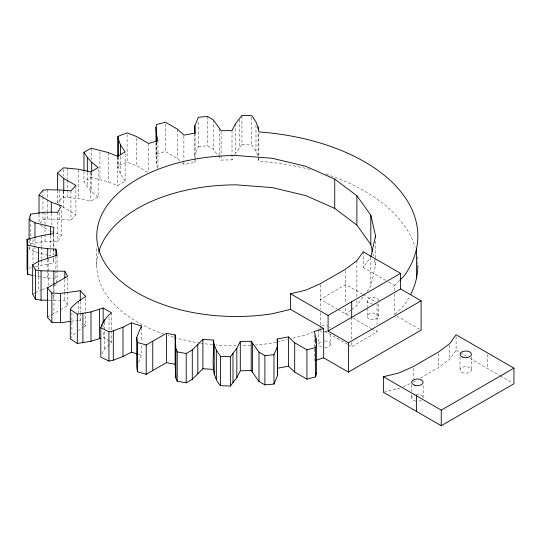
<?xml version="1.0" encoding="UTF-8"?>
<svg xmlns="http://www.w3.org/2000/svg" width="541" height="541" viewBox="0 0 541 541"><rect width="100%" height="100%" fill="white"/><g stroke="black" fill="none" stroke-linecap="round" stroke-linejoin="round"><path stroke-width="0.41" stroke-dasharray="2.71 2.03" d="M35.375 266.557L53.505 262.933L53.802 257.428M366.974 291.518L370.815 286.162L375.562 265.327L375.562 258.632M157.6 168.434C154.625 159.778 157.431 150.939 156.68 142.073M48.021 255.251L34.962 252.133L29.092 248.738L29.694 246.493M29.897 245.742L30.506 243.497L30.506 220.045M138.597 362.179L141.404 355.336L141.404 345.28M182.175 162.855L183.886 164.457L195.051 162.368L194.855 154.963L198.337 146.597L198.337 120.629M219.714 155.605L219.714 158.121L221.107 160.068L232.008 159.872L233.401 157.161M234.787 154.442L241.942 144.603L241.942 116.126M30.506 243.497L44.998 241.482L57.826 241.597L61.437 235.152L61.437 209.184M101.951 353.8L104.677 349.128L111.507 342.122L111.507 331.234M70.296 338.788L71.912 336.259L76.322 332.343M385.861 280.475L363.234 267.41L370.342 257.509M351.664 309.506L356.884 305.57L364.086 295.535M420.452 378.031L438.636 367.535L449.733 359.177L456.083 350.331L456.083 336.38M40.014 223.21L42.982 219.443L42.982 211.903M42.982 219.443L47.594 219.044L59.212 219.281L70.939 220.173L75.929 214.797L75.929 185.482M394.619 290.558L394.619 285.533L399.224 280.867M395.194 314.26L404.404 304.928A181.688 104.9 0 0 0 409.868 296.083M58.719 203.45L57.461 202.368L63.527 197.093L78.235 198.527L90.638 201.225L98.137 196.897L98.137 169.259M351.008 309.993L345.78 313.929L345.78 307.227M78.215 330.666L82.996 327.575M83.679 327.136L85.728 325.81L85.728 312.407M348.059 344.631L351.704 346.734L377.03 331.964L377.03 327.778M98.137 196.897L91.679 191.602L87.331 186.692L83.983 181.607L91.152 177.468L108.45 181.918L117.627 185.644L125.127 181.316L125.127 152.001M32.676 294.169L34.705 292.999M35.381 292.607L41.143 289.861M47.405 317.263L59.706 310.162M60.43 309.75L67.611 305.597L67.611 292.201M413.182 382.23L416.813 380.127M313.476 331.66L305.861 335.035L290.537 338.693M400.232 387.971L383.386 392.299M403.275 386.646L410.125 383.664M125.127 181.316L120.454 174.155L118.114 167.981L117.972 165.661L127.108 162.158L136.467 165.803L147.916 172.41M41.941 289.591L48.311 287.46M53.897 285.594L57.082 284.532M156.68 153.8L165.384 151.514L177.617 158.581L179.896 160.718M28.538 268.289L31.506 267.538M276.214 342.122L272.238 343.068A139.402 80.487 0 0 1 255.623 345.023M277.012 341.932L287.352 339.457M71.209 321.273L77.796 320.373M78.621 320.258L80.264 320.035L81.907 321.767M198.337 146.597L207.426 145.779L213.303 149.174L218.794 156.843M49.048 300.282L52.24 300.343M67.611 305.597L64.825 300.566L53.836 300.37L53.836 292.83M241.942 144.603L251.802 144.988L255.988 151.237L258.098 156.511L258.098 132.227M33.9 275.741L47.682 278L54.249 278.351M48.832 255.447L50.469 255.832L50.469 248.299M138.327 354.362L141.404 355.336M51.26 231.534L61.437 235.152M388.783 282.159L394.619 285.533M362.497 294.263L345.78 284.613L320.326 299.308L337.111 308.999M363.221 294.683L375.576 301.81M396.763 316.086L419.667 329.307M456.083 350.331L459.735 352.434M460.465 352.86L466.301 356.228M469.953 358.338L499.634 375.474M500.351 375.887L512.516 382.913M337.841 309.418L350.243 316.58M353.05 318.122L371.221 328.61M371.944 329.029L377.03 331.964M324.708 331.146L347.329 344.211M62.506 206.696L75.929 214.797M40.46 225.299L49.096 230.283M109.417 340.911L103.148 337.293L103.148 330.592M110.114 341.317L111.507 342.122M84.092 324.079L85.728 325.81M372.823 253.31L373.554 256.515M374.284 259.721L375.562 265.327M56.785 283.004L55.892 278.439L55.892 256.664M258.355 158.094L258.862 161.252A181.688 104.9 0 0 1 311.42 169.854M487.468 354.497L487.468 368.448M471.461 356.796L471.461 369.922M460.006 356.796L460.006 369.922M449.733 345.226L449.733 359.177M438.636 353.584L438.636 367.535M423.116 385.605L423.116 397.912M413.182 368.279L413.182 378.943M411.66 384.779L411.66 391.346M411.66 394.626L411.66 397.912M394.619 293.905L394.619 314.842M378.612 304.008L378.612 316.316A5.728 3.307 0 0 1 370.024 319.183A5.728 3.307 0 0 1 370.024 313.455A5.728 3.307 0 0 1 378.612 316.316M377.03 303.487L377.03 324.431M375.562 241.043L375.562 257.793M370.815 257.685L370.815 286.162M378.612 300.728A5.728 3.307 0 0 0 372.884 297.422A5.728 3.307 0 0 0 367.156 300.728L367.156 307.295M367.156 308.113L367.156 316.316M363.234 251.815L363.234 267.41M356.884 260.667L356.884 297.259M356.884 300.58L356.884 305.57M351.704 317.425L351.704 339.2M351.704 342.548L351.704 346.734M345.78 270.662L345.78 303.873M330.267 334.46L330.267 344.306A5.728 3.307 0 0 1 324.539 347.613M320.326 284.539L320.326 309.357M320.326 312.705L320.326 325.269M320.326 326.108L320.326 328.624M318.811 329.537L318.811 344.306M314.375 334.757L314.375 360.719M258.862 133.613L258.862 161.252M255.988 125.269L255.988 151.237M251.802 117.35L251.802 144.988M239.332 119.554L239.332 148.031M235.484 123.767L235.484 153.083M232.008 130.564L232.008 159.872M221.107 131.598L221.107 160.068M219.714 128.805L219.714 154.773M213.303 119.859L213.303 149.174M207.426 116.464L207.426 145.779M195.051 133.059L195.051 162.368M194.855 134.026L194.855 154.963M183.886 135.98L183.886 160.264M183.886 161.103L183.886 164.457M177.617 129.265L177.617 158.581M165.384 123.875L165.384 151.514M157.938 140.626L157.938 168.265M156.403 142.229L156.403 163.172M155.984 143.067L155.984 156.464M148.626 143.507L148.626 171.984M141.404 327.697L141.404 341.932M136.467 138.165L136.467 165.803M127.108 134.52L127.108 162.158M120.454 156.565L120.454 174.155M118.114 157.093L118.114 167.981M117.972 157.289L117.972 165.661M117.627 156.329L117.627 185.644M111.507 312.806L111.507 330.395M109.025 317.439L109.025 330.835M108.45 152.603L108.45 181.918M104.677 322.328L104.677 349.128M103.148 325.567L103.148 327.244M99.957 151.764L99.957 179.402M96.751 248.576L96.751 265.327M91.679 172.336L91.679 191.602M91.152 148.16L91.152 159.886M91.152 173.282L91.152 177.468M90.638 171.91L90.638 201.225M87.331 172.457L87.331 186.692M85.728 298.172L85.728 311.575M83.983 171.558L83.983 181.607M80.264 301.614L80.264 312.502M80.264 313.334L80.264 320.035M78.235 170.05L78.235 198.527M78.215 301.351L78.215 313.077M71.912 312.806L71.912 336.259M70.939 190.858L70.939 220.173M67.611 277.959L67.611 291.362M67.544 167.866L67.544 179.585M67.544 180.424L67.544 197.174M64.825 279.629L64.825 291.349M64.825 292.187L64.825 300.566M63.77 191.02L63.77 207.771M63.527 169.455L63.527 176.156M63.527 191.23L63.527 197.093M59.212 189.965L59.212 203.369M59.212 204.207L59.212 207.555M59.212 212.579L59.212 219.281M57.826 212.282L57.826 241.597M57.461 190.642L57.461 202.368M57.082 255.217L57.082 269.452M57.082 270.29L57.082 280.339M53.958 284.167L53.958 313.482M53.843 234.862L53.843 254.967M53.836 286.135L53.836 291.991M53.505 233.617L53.505 247.859M53.505 248.698L53.505 254.561M53.505 257.908L53.505 262.933M51.26 213.107L51.26 224.833M50.469 235.734L50.469 247.46M48.311 258.983L48.311 285.79M47.682 259.572L47.682 269.621M47.682 270.459L47.682 278M47.594 189.729L47.594 198.939M47.594 199.778L47.594 210.665M47.594 211.504L47.594 219.044M44.998 212.173L44.998 223.893M44.998 224.731L44.998 241.482M42.982 190.128L42.982 195.991M42.982 196.829L42.982 211.071M41.738 235.626L41.738 246.513M41.738 247.352L41.738 259.078M41.738 259.917L41.738 264.941M39.02 214.419L39.02 222.791M38.756 262.182L38.756 268.884M38.756 272.231L38.756 290.659M38.539 263.379L38.539 269.242M38.539 270.081L38.539 276.782M34.962 238.73L34.962 245.431M34.962 246.27L34.962 252.133M32.994 239.521L32.994 244.546M32.994 247.9L32.994 262.973M30.506 217.529L30.506 219.206M29.092 240.366L29.092 243.714M29.092 247.068L29.092 248.738M250.537 345.388A139.402 80.487 0 0 1 241.212 345.76M236.16 345.814A139.402 80.487 0 0 1 215.845 344.955M212.478 344.644A139.402 80.487 0 0 1 200.887 343.197M200.075 343.068A139.402 80.487 0 0 1 176.677 338.118M173.472 337.219A139.402 80.487 0 0 1 167.987 335.535M163.997 334.189A139.402 80.487 0 0 1 98.563 252.404M326.122 174.195A181.688 104.9 0 0 1 415.116 247.203M417.246 256.813A181.688 104.9 0 0 1 417.841 264.326M324.539 340.999A5.728 3.307 0 0 1 330.267 344.306M321.679 347.166A5.728 3.307 0 0 1 321.679 341.439M327.406 331.579A5.728 3.307 0 0 1 324.539 332.018M321.679 331.579A5.728 3.307 0 0 1 319.575 330.368M318.811 328.712A5.728 3.307 0 0 1 319.007 327.86M321.679 325.851A5.728 3.307 0 0 1 327.406 325.851M329.503 327.062A5.728 3.307 0 0 1 330.071 327.86M372.884 304.035A5.728 3.307 0 0 1 367.156 300.728M415.907 394.714A5.728 3.307 0 0 1 422.92 398.764M421.439 400.252A5.728 3.307 0 0 1 417.388 401.219M415.907 401.104A5.728 3.307 0 0 1 413.338 395.572M461.683 372.262A5.728 3.307 0 0 0 471.265 370.781A5.728 3.307 0 0 0 464.252 366.73A5.728 3.307 0 0 0 461.683 372.262"/><path stroke-width="0.81" d="M370.815 256.847L375.562 236.018L370.815 215.183L356.884 195.774L334.73 179.105L305.861 166.317L272.238 158.276L236.16 155.531A139.402 80.487 0 0 0 97.948 246.52A139.402 80.487 0 0 0 272.238 313.76L290.537 309.384L323.687 328.522L323.687 357.838L348.404 372.107L421.101 330.132L421.101 300.816L400.536 288.948L400.536 273.354L363.234 251.815L356.884 260.667L345.78 269.019L320.326 283.714L305.861 290.125L290.537 293.79L290.537 309.384M155.984 141.39L155.984 127.149L156.68 124.484L165.384 122.198L177.617 129.265L183.886 135.142L195.051 133.059L194.855 125.654L198.337 117.282L207.426 116.464L213.303 119.859L221.107 130.76L232.008 130.564L235.484 123.767L241.942 115.287L251.802 115.673L255.988 121.921L258.098 127.196L258.862 131.936A181.688 104.9 0 0 1 404.404 275.612L399.799 280.279M155.984 127.149L156.403 133.857L157.938 140.626L148.626 143.507L136.467 136.488L127.108 132.843L117.972 136.352L118.114 138.665L120.454 144.839L125.127 152.001L117.627 156.329L108.45 152.603L91.152 148.16L83.983 152.298L87.331 157.377L91.679 162.286L98.137 167.582L90.638 171.91L78.235 169.211L63.527 167.784L57.461 173.052L63.77 178.462L75.929 185.482L70.939 190.858L59.212 189.965L47.594 189.729L42.982 190.128L39.02 195.152L51.26 202.219L61.437 205.837L57.826 212.282L44.998 212.173L30.506 214.182L29.092 219.43L34.962 222.818L53.843 227.328L53.505 233.617L41.738 235.626L27.05 239.352L27.719 245.046L38.539 247.467L47.682 248.684L55.892 249.124L57.082 255.217L38.756 261.344L32.676 264.853L35.496 270.047L41.062 270.831L64.825 271.251L67.611 276.282L47.405 287.947L51.862 293.026L60.511 293.418L80.264 290.72L85.728 296.495L78.215 301.351L71.912 306.943L70.296 309.472L77.316 314.165L91.01 311.927L103.148 307.985L111.507 312.806C106.733 316.722 102.56 321.712 100.795 327.724L108.924 331.775L113.306 330.842L122.99 327.204L131.402 322.862L141.404 326.02L136.731 337.428L137.414 342.419L146.205 344.989L166.412 333.324L175.128 334.933L175.859 348.654L177.218 351.866L186.212 353.496L192.285 349.986L202.902 339.403L213.452 340.093C214.709 355.2 209.049 373.182 220.518 385.672L230.378 386.058L230.378 356.742L236.83 348.262L240.305 341.472L251.207 341.276L251.207 370.585L259.017 381.486L264.894 384.881L273.976 384.063L277.459 375.697L277.262 338.977L288.427 336.894L288.427 366.203L294.696 372.08L306.936 379.146L315.633 376.861L315.633 347.545L316.336 344.881L315.917 338.172L314.375 331.403L323.687 328.522M315.633 376.861L316.336 374.196L316.336 344.881M273.976 384.063L273.976 354.747L277.459 346.382L277.262 338.977M230.378 386.058L236.83 377.577L240.305 370.781L240.305 341.472M175.128 334.933L175.128 364.249L175.859 377.97L177.218 381.182L186.212 382.805L192.285 379.302L202.902 368.719L202.902 339.403M290.537 293.79L328.083 315.471L400.536 273.354M328.083 315.471L328.083 331.058L400.536 288.948M136.731 337.428L136.731 366.737L137.414 371.735L146.205 374.304L166.412 362.639L175.128 364.249M328.083 331.058L348.404 342.791L421.101 300.816M383.386 376.712L441.253 410.119L513.95 368.144L513.95 383.738L441.253 425.713L383.386 392.299L383.386 376.712L398.71 373.047L413.182 366.636L438.636 351.941L449.733 343.589L456.083 334.737L513.95 368.144M100.795 327.724L100.795 357.04L108.924 361.09L113.306 360.157L122.99 356.519L131.402 352.177L136.785 353.875M70.296 309.472L70.296 338.788L77.316 343.481L91.01 341.243L100.951 338.152M315.924 360.238L323.687 357.838M288.427 336.894L294.696 342.764L306.936 349.831L315.633 347.545M277.262 368.286L288.427 366.203M47.405 287.947L47.405 317.263L51.862 322.341L60.511 322.734L70.384 321.388M251.207 341.276L259.017 352.171L264.894 355.565L273.976 354.747M240.305 370.781L251.207 370.585M32.676 264.853L32.676 294.169L35.496 299.362L41.062 300.14L48.25 300.269M213.452 340.093L214.216 344.833L216.326 350.108L220.518 356.357L230.378 356.742M202.902 368.719L213.452 369.408M27.05 239.352L27.05 268.667L27.719 274.361L32.359 275.396M372.458 251.707L370.815 244.498L356.884 225.09L334.73 208.42L305.861 195.626L272.238 187.585L236.16 184.846A139.402 80.487 0 0 0 98.793 251.606M316.228 372.519L316.336 374.196M441.253 410.119L441.253 425.713M416.536 395.85L416.536 411.444M416.428 249.124L416.428 278.439M375.562 236.018L375.562 237.688M370.815 215.183L370.815 244.498M356.884 195.774L356.884 225.09M351.704 301.831L351.704 317.425M348.404 342.791L348.404 372.107M334.73 179.105L334.73 208.42M315.917 338.172L315.917 343.204M306.936 349.831L306.936 379.146M294.696 342.764L294.696 372.08M277.459 346.382L277.459 375.697M264.894 355.565L264.894 384.881M259.017 352.171L259.017 381.486M258.098 127.196L258.098 128.873M252.606 343.224L252.606 372.539M236.83 348.262L236.83 377.577M232.988 353.314L232.988 382.629M220.518 356.357L220.518 385.672M216.326 350.108L216.326 379.424M214.216 344.833L214.216 374.149M197.823 344.468L197.823 373.784M194.855 125.654L194.855 133.187M192.285 349.986L192.285 379.302M186.212 353.496L186.212 382.805M177.218 351.866L177.218 381.182M175.859 348.654L175.859 377.97M175.467 341.276L175.467 370.592M166.412 333.324L166.412 362.639M156.403 133.857L156.403 141.397M152.758 341.209L152.758 370.524M146.205 344.989L146.205 374.304M141.404 326.02L141.404 327.697M137.414 342.419L137.414 371.735M131.402 322.862L131.402 352.177M122.99 327.204L122.99 356.519M120.454 144.839L120.454 154.888M118.114 138.665L118.114 156.254M117.972 136.352L117.972 156.45M113.306 330.842L113.306 360.157M108.924 331.775L108.924 361.09M104.677 319.812L104.677 321.489M103.148 307.985L103.148 323.058M101.951 324.485L101.951 326.162M99.483 309.411L99.483 338.727M91.679 162.286L91.679 171.497M91.01 311.927L91.01 341.243M87.331 157.377L87.331 171.619M83.983 152.298L83.983 170.719M82.922 313.503L82.922 342.811M80.264 290.72L80.264 300.776M77.316 314.165L77.316 343.481M64.825 271.251L64.825 277.952M63.77 178.462L63.77 191.02M60.511 293.418L60.511 322.734M57.461 173.052L57.461 189.803M55.892 249.124L55.892 255.825M53.836 271.055L53.836 284.458M51.862 293.026L51.862 322.341M51.26 202.219L51.26 212.268M50.469 226.523L50.469 234.895M47.682 248.684L47.682 258.733M41.062 270.831L41.062 300.14M39.02 195.152L39.02 213.58M38.539 247.467L38.539 261.702M35.496 270.047L35.496 299.362M34.962 222.818L34.962 237.898M30.506 214.182L30.506 215.859M29.092 219.43L29.092 239.528M27.719 245.046L27.719 274.361M417.848 265.158A181.688 104.9 0 0 1 410.646 294.575M414.528 385.185A5.728 3.307 0 0 0 423.116 382.318A5.728 3.307 0 0 0 414.528 379.457A5.728 3.307 0 0 0 414.528 385.185M462.873 357.195A5.728 3.307 0 0 0 471.461 354.335A5.728 3.307 0 0 0 462.873 351.467A5.728 3.307 0 0 0 462.873 357.195"/></g></svg>
